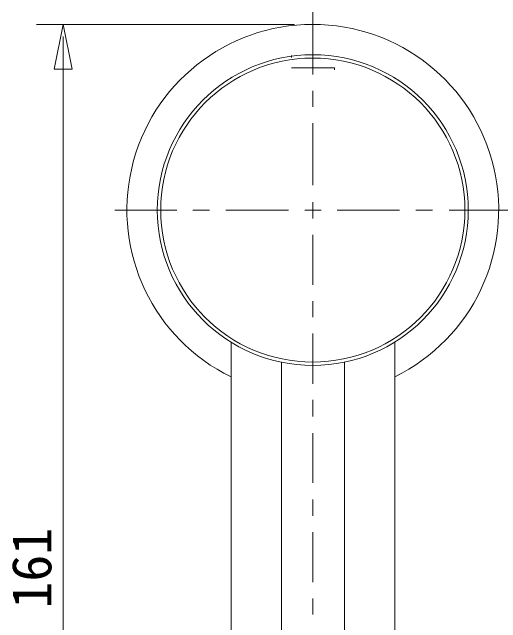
# Model space of a CAD drawing. Units: millimetres, scale not verified. Extents: x -200 to 206, y -275 to 270.
# Drawn here: x -138.9 to -66.6, y -187.3 to -96.9 of the extents above; entities that cross this region are included whole.
import ezdxf
from ezdxf.enums import TextEntityAlignment as Align

# ---------------------------------------------------------------- set-up
doc = ezdxf.new("R2010")
doc.units = ezdxf.units.MM
doc.header["$LTSCALE"] = 2
doc.layers.add('0-0', color=7, linetype='Continuous', lineweight=18)
doc.styles.add('ＭＳ ゴシック', font='')
doc.styles.get('ＭＳ ゴシック').set_extended_font_data('MS Gothic')

msp = doc.modelspace()

# ---------------------------------------------------------------- linework, layer by layer
at = {"layer": '0-0'}
for p, q in [((-94.446, -106.1), (-94.446, -96.9)), ((-97.156, -98.695), (-135.312, -98.695)), ((-131.361, -251.05), (-131.361, -100.512)), ((-97.607, -103.323), (-97.607, -103.605)), ((-91.229, -105.141), (-97.607, -105.141)), ((-91.229, -105.141), (-91.229, -105.423)), ((-94.446, -110.898), (-94.446, -108.527)), ((-94.446, -122.526), (-94.446, -113.325)), ((-94.446, -126.195), (-94.446, -125.009)), ((-114.541, -126.195), (-123.741, -126.195)), ((-109.743, -126.195), (-112.17, -126.195)), ((-98.059, -126.195), (-107.316, -126.195)), ((-94.446, -126.195), (-95.632, -126.195)), ((-94.446, -126.195), (-94.446, -127.436)), ((-94.446, -126.195), (-93.205, -126.195)), ((-90.834, -126.195), (-81.634, -126.195)), ((-79.206, -126.195), (-76.723, -126.195)), ((-74.296, -126.195), (-65.095, -126.195)), ((-94.446, -129.863), (-94.446, -137.258)), ((-94.446, -139.685), (-94.446, -142.055)), ((-94.446, -144.483), (-94.446, -151.933)), ((-106.526, -246.478), (-106.526, -145.767)), ((-82.311, -246.478), (-82.311, -145.732)), ((-99.075, -148.724), (-99.075, -214.304)), ((-89.762, -148.712), (-89.762, -214.304)), ((-94.446, -154.304), (-94.446, -156.731)), ((-94.446, -159.215), (-94.446, -166.552)), ((-94.446, -169.036), (-94.446, -171.463)), ((-94.446, -173.89), (-94.446, -181.284)), ((-94.446, -183.711), (-94.446, -186.082))]:
    msp.add_line(p, q, dxfattribs=at)
msp.add_lwpolyline([(-131.361, -98.695), (-130.063, -105.355), (-132.716, -105.355)], close=True, dxfattribs=at)
at = {"layer": '0-0', "lineweight": 15}
for radius in [23, 22.5]:
    msp.add_circle((-94.446, -126.195), radius, dxfattribs=at)
msp.add_arc((-94.446, -126.195), 27.5, 296.18641, 243.94458, dxfattribs=at)

# ---------------------------------------------------------------- texts
at = {"layer": '0-0', "style": 'ＭＳ ゴシック'}
msp.add_text('161', height=5.865, rotation=90, dxfattribs=at).set_placement((-131.361, -185.192), align=Align.BOTTOM_LEFT)

doc.saveas('drawing.dxf')
